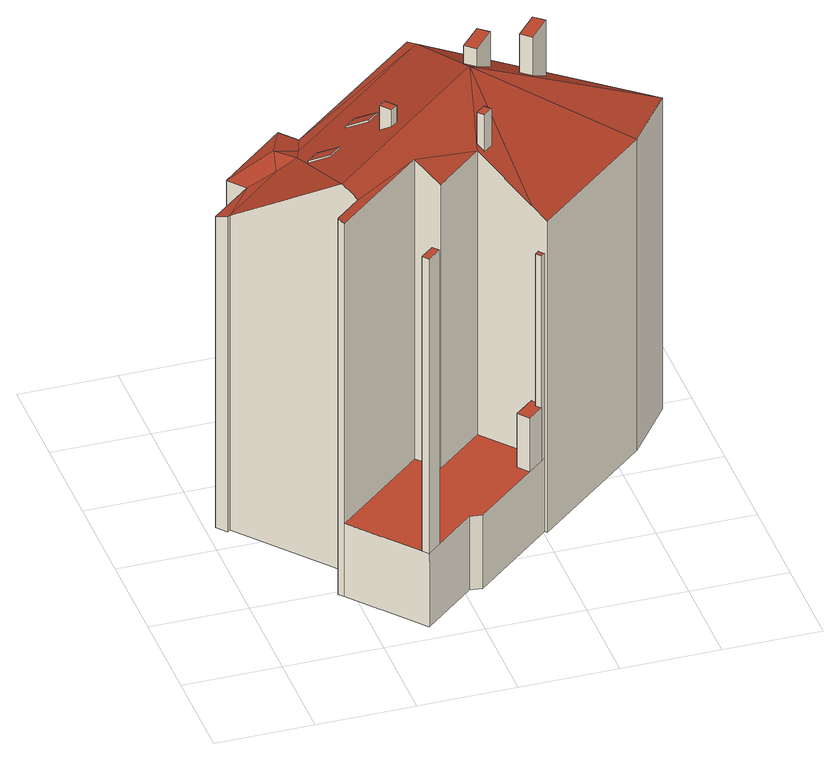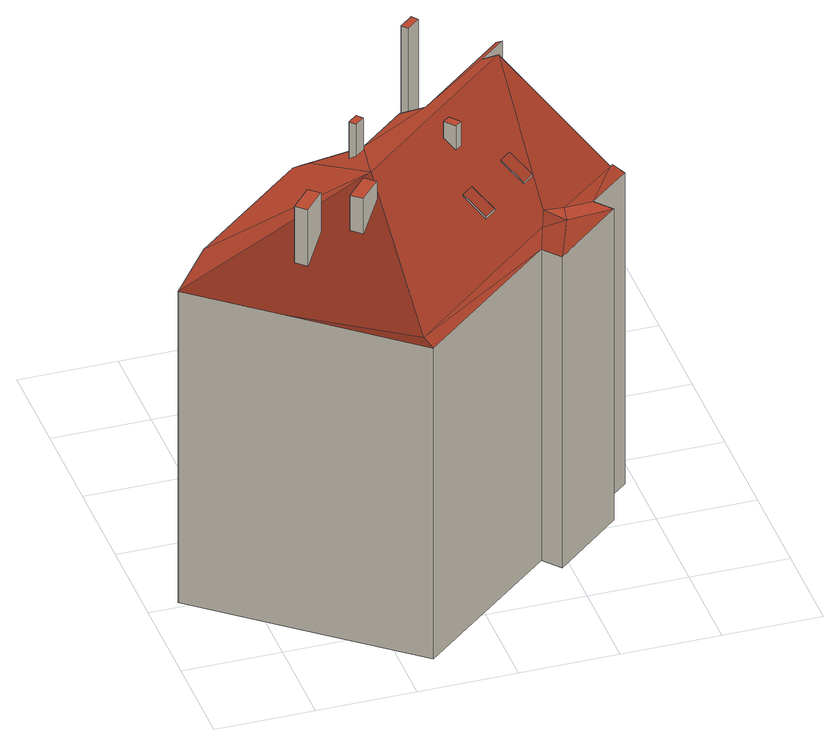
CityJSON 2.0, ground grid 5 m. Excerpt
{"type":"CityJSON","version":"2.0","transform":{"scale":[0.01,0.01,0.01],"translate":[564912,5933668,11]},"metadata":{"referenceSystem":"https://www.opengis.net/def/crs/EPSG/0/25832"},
"CityObjects":{
"building1":{"type":"Building","attributes":{"Grundfläche 2D":251.89,"Grundhöhe NN":11.14,"_sourceDataset":"Hamburg LoD3.0-HH Area 1 (2023), tile 6433","_sourceUrl":"https://suche.transparenz.hamburg.de/dataset/3d-gebaeudemodell-lod3-0-hh-hamburg5"},"children":["building1-1","building1-2","building1-3","building1-4","building1-5","building1-6","building1-7","building1-8","building1-9"],"geometry":[{"type":"Solid","lod":"3","boundaries":[[[[0,1,2,3,4,5,6,7,8,9,10,11,12,13,14,15]],[[16,17,18,19]],[[19,20,21,22,23]],[[16,19,23]],[[24,25,21,26,27,28]],[[28,27,29,30]],[[28,31,24]],[[24,32,25]],[[25,32,33,34,35]],[[35,36,25]],[[37,25,36,38]],[[38,39,37]],[[39,40,37]],[[41,40,42,43]],[[40,41,37]],[[42,44,43]],[[43,44,16,23]],[[21,25,37,41,22]],[[43,23,22]],[[43,22,41]],[[45,46,47,12,11,10,9,8,48]],[[49,14,13,12,47]],[[50,15,14,49]],[[51,52,2,1,0,15,50]],[[53,18,17,54]],[[55,19,18,53]],[[56,27,26,21,20,19,55]],[[57,29,27,56]],[[30,29,57,48,8]],[[28,30,8,7]],[[31,28,7,6]],[[24,31,6,5]],[[4,3,2,52,58,34,33,32,24,5]],[[59,35,34,58]],[[60,36,35,59]],[[61,62,39,38,36,60]],[[63,40,39,62]],[[64,42,40,63]],[[65,44,42,64]],[[66,16,44,65]],[[54,17,16,66]],[[65,64,63,62,61,60,59,58,52,51,50,49,47,46,45,48,57,56,55,53,54,66]]]],"semantics":{"surfaces":[{"type":"RoofSurface"},{"type":"WallSurface"},{"type":"GroundSurface"}],"values":[[0,0,0,0,0,0,0,0,0,0,0,0,0,0,0,0,0,0,0,0,1,1,1,1,1,1,1,1,1,1,1,1,1,1,1,1,1,1,1,1,1,2]]}}]},
"building1-1":{"type":"BuildingInstallation","attributes":{"relationToConstruction":"outside","_sourceDataset":"Hamburg LoD3.0-HH Area 1 (2023), tile 6433","_sourceUrl":"https://suche.transparenz.hamburg.de/dataset/3d-gebaeudemodell-lod3-0-hh-hamburg5"},"parents":["building1"],"geometry":[{"type":"MultiSurface","lod":"3","boundaries":[[[67,68,69,70]],[[70,12,13,67]],[[67,13,71,68]],[[11,69,68,71]],[[12,70,69,11]]],"semantics":{"surfaces":[{"type":"RoofSurface"},{"type":"WallSurface"}],"values":[0,1,1,1,1]}}]},
"building1-2":{"type":"BuildingInstallation","attributes":{"relationToConstruction":"outside","_sourceDataset":"Hamburg LoD3.0-HH Area 1 (2023), tile 6433","_sourceUrl":"https://suche.transparenz.hamburg.de/dataset/3d-gebaeudemodell-lod3-0-hh-hamburg5"},"parents":["building1"],"geometry":[{"type":"MultiSurface","lod":"3","boundaries":[[[72,73,74,75,76,77]],[[4,76,75,3]],[[78,77,76,4]],[[77,78,0,72]],[[1,73,72,0]]],"semantics":{"surfaces":[{"type":"RoofSurface"},{"type":"WallSurface"}],"values":[0,1,1,1,1]}}]},
"building1-3":{"type":"BuildingInstallation","attributes":{"relationToConstruction":"outside","_sourceDataset":"Hamburg LoD3.0-HH Area 1 (2023), tile 6433","_sourceUrl":"https://suche.transparenz.hamburg.de/dataset/3d-gebaeudemodell-lod3-0-hh-hamburg5"},"parents":["building1"],"geometry":[{"type":"MultiSurface","lod":"3","boundaries":[[[79,80,81,82]],[[79,82,2,3,75]],[[79,75,74,80]],[[80,74,73,81]],[[1,2,82,81,73]]],"semantics":{"surfaces":[{"type":"RoofSurface"},{"type":"WallSurface"}],"values":[0,1,1,1,1]}}]},
"building1-4":{"type":"BuildingInstallation","attributes":{"relationToConstruction":"outside","_sourceDataset":"Hamburg LoD3.0-HH Area 1 (2023), tile 6433","_sourceUrl":"https://suche.transparenz.hamburg.de/dataset/3d-gebaeudemodell-lod3-0-hh-hamburg5"},"parents":["building1"],"geometry":[{"type":"MultiSurface","lod":"3","boundaries":[[[83,84,85,86]],[[87,83,86,88]],[[89,84,83,87]],[[90,85,84,89]],[[88,86,85,90]]],"semantics":{"surfaces":[{"type":"RoofSurface"},{"type":"WallSurface"}],"values":[0,1,1,1,1]}}]},
"building1-5":{"type":"BuildingInstallation","attributes":{"relationToConstruction":"outside","_sourceDataset":"Hamburg LoD3.0-HH Area 1 (2023), tile 6433","_sourceUrl":"https://suche.transparenz.hamburg.de/dataset/3d-gebaeudemodell-lod3-0-hh-hamburg5"},"parents":["building1"],"geometry":[{"type":"MultiSurface","lod":"3","boundaries":[[[91,92,93,94,95,96,97,98]],[[99,91,98,97,100]],[[91,99,101,102,93,92]],[[103,95,94,93,102]],[[95,103,100,97,96]]],"semantics":{"surfaces":[{"type":"RoofSurface"},{"type":"WallSurface"}],"values":[0,1,1,1,1]}}]},
"building1-6":{"type":"BuildingInstallation","attributes":{"relationToConstruction":"outside","_sourceDataset":"Hamburg LoD3.0-HH Area 1 (2023), tile 6433","_sourceUrl":"https://suche.transparenz.hamburg.de/dataset/3d-gebaeudemodell-lod3-0-hh-hamburg5"},"parents":["building1"],"geometry":[{"type":"MultiSurface","lod":"3","boundaries":[[[104,105,106,107]],[[108,104,107,109]],[[110,105,104,108]],[[111,106,105,110]],[[109,107,106,111]]],"semantics":{"surfaces":[{"type":"RoofSurface"},{"type":"WallSurface"}],"values":[0,1,1,1,1]}}]},
"building1-7":{"type":"BuildingInstallation","attributes":{"relationToConstruction":"outside","_sourceDataset":"Hamburg LoD3.0-HH Area 1 (2023), tile 6433","_sourceUrl":"https://suche.transparenz.hamburg.de/dataset/3d-gebaeudemodell-lod3-0-hh-hamburg5"},"parents":["building1"],"geometry":[{"type":"MultiSurface","lod":"3","boundaries":[[[112,113,114,115]],[[116,112,115,117]],[[118,113,112,116]],[[119,114,113,118]],[[117,115,114,119]]],"semantics":{"surfaces":[{"type":"RoofSurface"},{"type":"WallSurface"}],"values":[0,1,1,1,1]}}]},
"building1-8":{"type":"BuildingInstallation","attributes":{"relationToConstruction":"outside","_sourceDataset":"Hamburg LoD3.0-HH Area 1 (2023), tile 6433","_sourceUrl":"https://suche.transparenz.hamburg.de/dataset/3d-gebaeudemodell-lod3-0-hh-hamburg5"},"parents":["building1"],"geometry":[{"type":"MultiSurface","lod":"3","boundaries":[[[120,121,122,123]],[[124,120,123,125]],[[126,121,120,124]],[[127,122,121,126]],[[125,123,122,127]]],"semantics":{"surfaces":[{"type":"RoofSurface"},{"type":"WallSurface"}],"values":[0,1,1,1,1]}}]},
"building1-9":{"type":"BuildingInstallation","attributes":{"relationToConstruction":"outside","_sourceDataset":"Hamburg LoD3.0-HH Area 1 (2023), tile 6433","_sourceUrl":"https://suche.transparenz.hamburg.de/dataset/3d-gebaeudemodell-lod3-0-hh-hamburg5"},"parents":["building1"],"geometry":[{"type":"MultiSurface","lod":"3","boundaries":[[[128,129,130,131]],[[132,128,131,133]],[[134,129,128,132]],[[135,130,129,134]],[[133,131,130,135]]],"semantics":{"surfaces":[{"type":"RoofSurface"},{"type":"WallSurface"}],"values":[0,1,1,1,1]}}]}
},
"vertices":[
[1408,590,432],[1486,656,432],[1506,673,432],[1485,699,432],[1459,729,432],[1268,956,432],[1020,747,432],[927,858,432],[451,456,432],[579,304,432],[586,296,432],[727,128,432],[753,97,432],[822,155,432],[1026,328,432],[1089,321,432],[263,1357,1791],[50,1178,1791],[94,1126,1813],[107,1137,1813],[280,932,1990],[506,664,2222],[533,1434,1852],[420,1401,1821],[1268,956,2051],[1369,1392,2222],[541,622,2186],[563,596,2163],[927,858,2142],[429,482,2163],[451,456,2142],[1020,747,2051],[1459,729,1851],[1485,699,1824],[1517,661,1791],[2121,1170,1791],[2339,1459,1791],[1370,2201,1813],[1925,1794,1791],[1343,2265,1787],[614,1653,1791],[568,1525,1821],[540,1741,1791],[449,1533,1844],[189,1445,1791],[579,304,14],[586,296,14],[753,97,14],[451,456,14],[1026,328,14],[1089,321,14],[1486,656,14],[1506,673,14],[94,1126,14],[50,1178,14],[107,1137,14],[563,596,14],[429,482,14],[1517,661,14],[2121,1170,14],[2339,1459,14],[1947,1777,14],[1343,2265,14],[614,1653,14],[540,1741,14],[189,1445,14],[263,1357,14],
[822,155,2115],[796,186,2115],[727,128,2115],[753,97,2115],[796,186,432],
[1408,590,737],[1486,656,737],[1464,681,737],[1485,699,737],[1459,729,737],[1361,646,737],[1361,646,432],
[1485,699,1604],[1464,681,1604],[1486,656,1604],[1506,673,1604],
[592,1317,1945],[534,1267,1945],[615,1171,2027],[674,1220,2027],[592,1317,1935],[674,1220,2017],[534,1267,1935],[615,1171,2017],
[848,1532,1944],[795,1488,1944],[789,1483,1945],[844,1418,2000],[871,1386,2027],[906,1415,2027],[929,1435,2027],[900,1470,1997],[848,1532,1934],[929,1435,2017],[795,1488,1934],[789,1483,1935],[871,1386,2017],
[1304,962,2245],[1351,1002,2245],[1324,1034,2245],[1277,995,2245],[1304,962,2037],[1277,995,2065],[1351,1002,2036],[1324,1034,2064],
[890,1201,2255],[856,1173,2255],[899,1122,2255],[933,1150,2255],[890,1201,2116],[933,1150,2160],[856,1173,2116],[899,1122,2160],
[1658,1528,2255],[1711,1482,2255],[1813,1598,2255],[1760,1644,2255],[1658,1528,2035],[1760,1644,1934],[1711,1482,2037],[1813,1598,1936],
[1381,1519,2255],[1433,1473,2255],[1535,1589,2255],[1483,1635,2255],[1381,1519,2153],[1483,1635,2053],[1433,1473,2155],[1535,1589,2055]
]}
